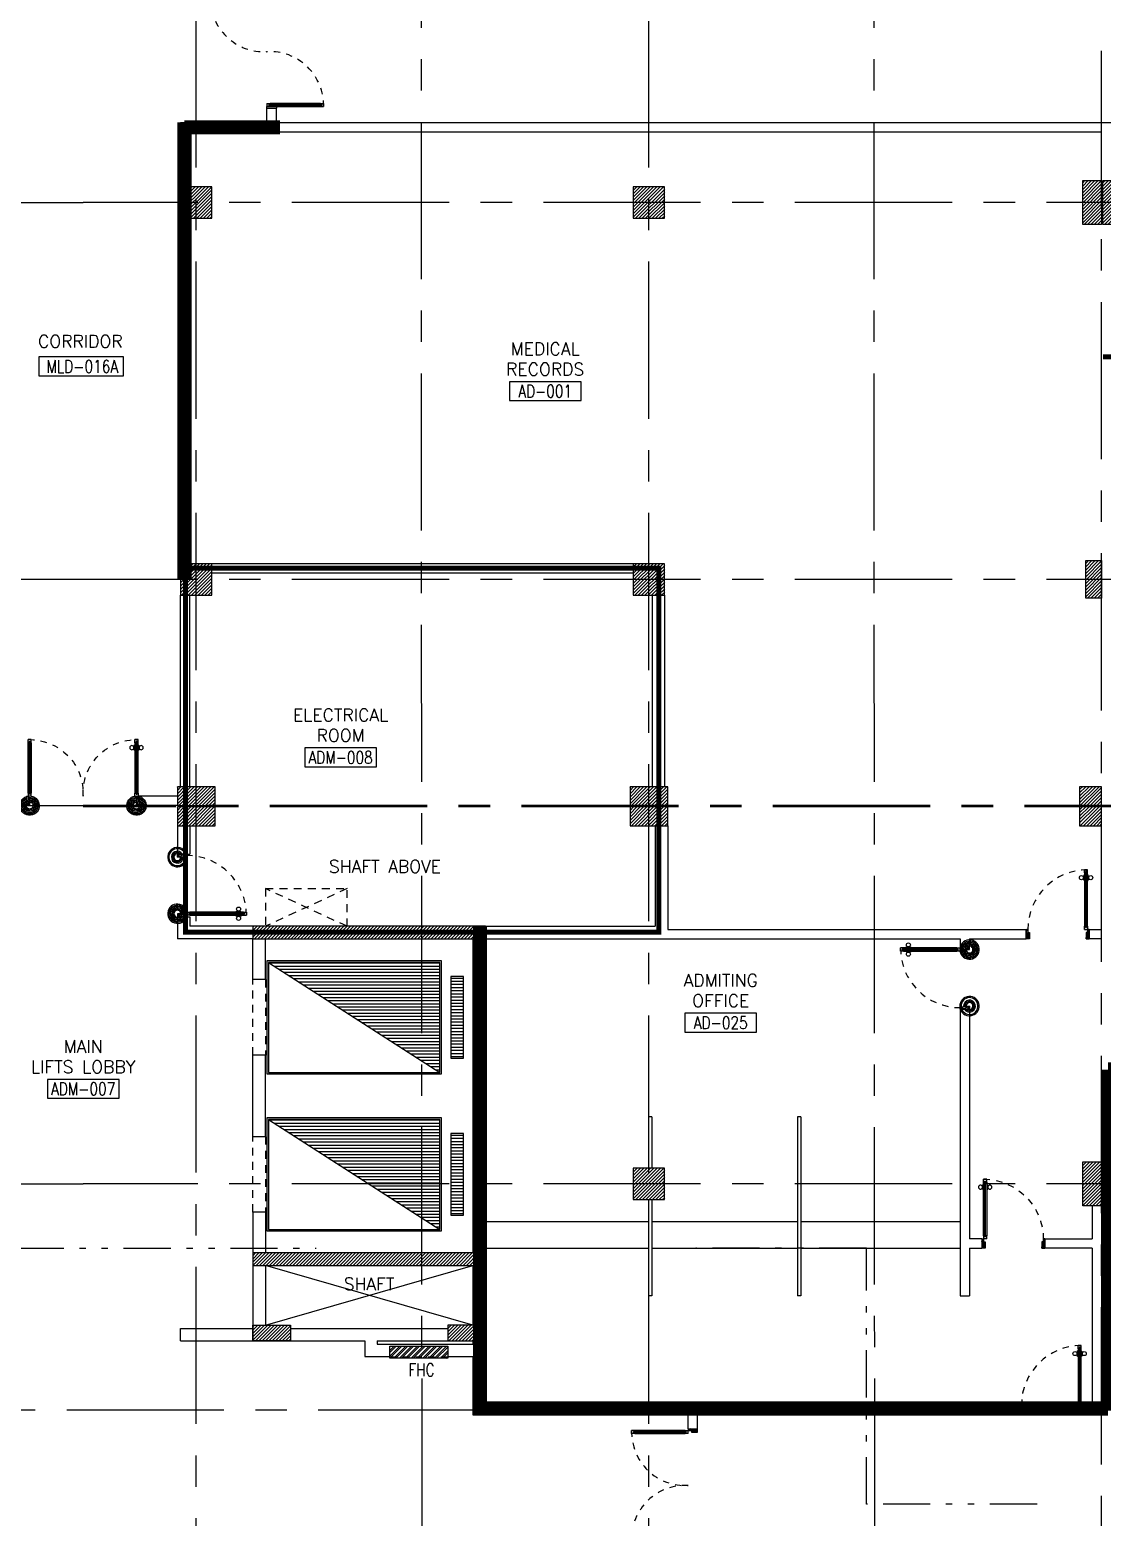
# Model space of a CAD drawing. Extents: x 417866.9 to 417960.2, y 43448 to 43538.2.
# Drawn here: x 417888.85 to 417905.91, y 43483.17 to 43506.84 of the extents above; entities that cross this region are included whole.
import ezdxf
from ezdxf.enums import TextEntityAlignment as Align

# ---------------------------------------------------------------- set-up
doc = ezdxf.new("R2010")
doc.units = 0
doc.header["$MEASUREMENT"] = 0
for name, pattern in [('2DASHES', [1.7, 0.75, -0.25, 0.1, -0.25, 0.1, -0.25]), ('CENTERX2', [4, 2.5, -0.5, 0.5, -0.5]), ('HIDDEN', [0.375, 0.25, -0.125]), ('HIDDEN2', [0.1875, 0.125, -0.0625])]:
    doc.linetypes.add(name, pattern=pattern)
doc.layers.get('0').update_dxf_attribs({"linetype": 'CONTINUOUS'})
for name, color, linetype in [('AXES', 11, 'CENTERX2'), ('COL', 2, 'CONTINUOUS'), ('DIM', 4, 'CONTINUOUS'), ('DOOR', 4, 'CONTINUOUS'), ('EJ', 8, 'CONTINUOUS'), ('FHC', 2, 'CONTINUOUS'), ('FireCompart', 7, 'HIDDEN'), ('firezone', 4, 'CONTINUOUS'), ('HAT', 8, 'CONTINUOUS'), ('HIDDEN', 9, 'HIDDEN2'), ('IND-ES-L', 6, '2DASHES'), ('LIFTS', 4, 'CONTINUOUS'), ('PART', 9, 'CONTINUOUS'), ('RM-BOX', 2, 'CONTINUOUS'), ('RM-NAME', 2, 'CONTINUOUS'), ('RM-NO', 2, 'CONTINUOUS'), ('SHAFT', 7, 'CONTINUOUS'), ('WALL', 3, 'CONTINUOUS')]:
    doc.layers.add(name, color=color, linetype=linetype)
doc.layers.get('DIM').off()
doc.layers.get('EJ').off()
doc.styles.add('ROMANS', font='ROMANS.shx', dxfattribs={"width": 0.6})
doc.styles.get("Standard").update_dxf_attribs({"font": 'TXT.shx'})
doc.linetypes.add('SMOKE', pattern='A,0.5,-0.2,["SMOKE",Standard,S=0.1,R=0,X=-0.1,Y=-0.05],-0.5', length=1.2)
pattern_1 = [(45, (417522.151385, 43455.963322), (-0.0265165043, 0.0265165043), [])]

# ---------------------------------------------------------------- blocks, each defined once
blk = doc.blocks.new('*X485')
at = {"color": 0}
for p, q in [((503899, 131750), (506612, 131750)), ((503977, 131700), (506612, 131700)), ((504055, 131650), (506612, 131650)), ((504132, 131600), (506612, 131600)), ((504210, 131550), (506612, 131550)), ((504288, 131500), (506612, 131500)), ((504366, 131450), (506612, 131450)), ((504444, 131400), (506612, 131400)), ((504522, 131350), (506612, 131350)), ((504600, 131300), (506612, 131300)), ((504677, 131250), (506612, 131250)), ((504755, 131200), (506612, 131200)), ((504833, 131150), (506612, 131150)), ((504911, 131100), (506612, 131100)), ((504989, 131050), (506612, 131050)), ((505067, 131000), (506612, 131000)), ((505145, 130950), (506612, 130950)), ((505222, 130900), (506612, 130900)), ((505300, 130850), (506612, 130850)), ((505378, 130800), (506612, 130800)), ((505456, 130750), (506612, 130750)), ((505534, 130700), (506612, 130700)), ((505612, 130650), (506612, 130650)), ((505690, 130600), (506612, 130600)), ((505767, 130550), (506612, 130550)), ((505845, 130500), (506612, 130500)), ((505923, 130450), (506612, 130450)), ((506001, 130400), (506612, 130400)), ((506079, 130350), (506612, 130350)), ((506157, 130300), (506612, 130300)), ((506235, 130250), (506612, 130250)), ((506312, 130200), (506612, 130200)), ((506390, 130150), (506612, 130150)), ((506468, 130100), (506612, 130100)), ((506546, 130050), (506612, 130050))]:
    blk.add_line(p, q, dxfattribs=at)
blk = doc.blocks.new('*X519')
at = {"color": 0}
for p, q in [((197839, 36035), (198015, 36211)), ((197839, 36088), (197962, 36211)), ((197839, 36141), (197909, 36211)), ((197839, 36194), (197856, 36211)), ((197868, 36011), (198068, 36211)), ((197921, 36011), (198121, 36211)), ((197974, 36011), (198174, 36211)), ((198027, 36011), (198227, 36211)), ((198080, 36011), (198280, 36211)), ((198133, 36011), (198333, 36211)), ((198186, 36011), (198386, 36211)), ((198239, 36011), (198439, 36211)), ((198292, 36011), (198492, 36211)), ((198345, 36011), (198545, 36211)), ((198398, 36011), (198598, 36211)), ((198451, 36011), (198651, 36211)), ((198504, 36011), (198704, 36211)), ((198557, 36011), (198757, 36211)), ((198610, 36011), (198810, 36211)), ((198663, 36011), (198863, 36211)), ((198716, 36011), (198916, 36211)), ((198769, 36011), (198969, 36211)), ((198822, 36011), (199022, 36211)), ((198875, 36011), (199075, 36211)), ((198928, 36011), (199128, 36211)), ((198981, 36011), (199181, 36211)), ((199034, 36011), (199234, 36211)), ((199088, 36011), (199288, 36211)), ((199141, 36011), (199341, 36211)), ((199194, 36011), (199394, 36211)), ((199247, 36011), (199447, 36211)), ((199300, 36011), (199500, 36211)), ((199353, 36011), (199553, 36211)), ((199406, 36011), (199606, 36211)), ((199459, 36011), (199659, 36211)), ((199512, 36011), (199712, 36211)), ((199565, 36011), (199765, 36211)), ((199618, 36011), (199818, 36211)), ((199671, 36011), (199871, 36211)), ((199724, 36011), (199924, 36211)), ((199777, 36011), (199977, 36211)), ((199830, 36011), (200030, 36211)), ((199883, 36011), (200083, 36211)), ((199936, 36011), (200136, 36211)), ((199989, 36011), (200189, 36211)), ((200042, 36011), (200242, 36211)), ((200095, 36011), (200295, 36211)), ((200148, 36011), (200348, 36211)), ((200201, 36011), (200401, 36211)), ((200254, 36011), (200454, 36211)), ((200307, 36011), (200507, 36211)), ((200360, 36011), (200560, 36211)), ((200413, 36011), (200613, 36211)), ((200466, 36011), (200666, 36211)), ((200519, 36011), (200719, 36211)), ((200572, 36011), (200772, 36211)), ((200625, 36011), (200825, 36211)), ((200678, 36011), (200878, 36211)), ((200732, 36011), (200932, 36211)), ((200785, 36011), (200985, 36211)), ((200838, 36011), (201038, 36211)), ((200891, 36011), (201091, 36211)), ((200944, 36011), (201144, 36211)), ((200997, 36011), (201197, 36211)), ((201050, 36011), (201250, 36211)), ((201103, 36011), (201303, 36211)), ((201156, 36011), (201356, 36211)), ((201209, 36011), (201409, 36211)), ((201262, 36011), (201462, 36211)), ((201315, 36011), (201515, 36211)), ((201368, 36011), (201539, 36182)), ((201421, 36011), (201539, 36129)), ((201474, 36011), (201539, 36076)), ((201527, 36011), (201539, 36023))]:
    blk.add_line(p, q, dxfattribs=at)
blk = doc.blocks.new('*X518')
at = {"color": 0}
for p, q in [((197839, 31209), (198041, 31411)), ((197839, 31262), (197988, 31411)), ((197839, 31315), (197935, 31411)), ((197839, 31368), (197882, 31411)), ((197894, 31211), (198094, 31411)), ((197947, 31211), (198147, 31411)), ((198000, 31211), (198200, 31411)), ((198053, 31211), (198253, 31411)), ((198106, 31211), (198306, 31411)), ((198159, 31211), (198359, 31411)), ((198212, 31211), (198412, 31411)), ((198265, 31211), (198465, 31411)), ((198318, 31211), (198518, 31411)), ((198371, 31211), (198571, 31411)), ((198424, 31211), (198624, 31411)), ((198477, 31211), (198677, 31411)), ((198530, 31211), (198730, 31411)), ((198583, 31211), (198783, 31411)), ((198636, 31211), (198836, 31411)), ((198689, 31211), (198889, 31411)), ((198742, 31211), (198942, 31411)), ((198795, 31211), (198995, 31411)), ((198848, 31211), (199048, 31411)), ((198901, 31211), (199101, 31411)), ((198954, 31211), (199154, 31411)), ((199007, 31211), (199207, 31411)), ((199060, 31211), (199260, 31411)), ((199114, 31211), (199314, 31411)), ((199167, 31211), (199367, 31411)), ((199220, 31211), (199420, 31411)), ((199273, 31211), (199473, 31411)), ((199326, 31211), (199526, 31411)), ((199379, 31211), (199579, 31411)), ((199432, 31211), (199632, 31411)), ((199485, 31211), (199685, 31411)), ((199538, 31211), (199738, 31411)), ((199591, 31211), (199791, 31411)), ((199644, 31211), (199844, 31411)), ((199697, 31211), (199897, 31411)), ((199750, 31211), (199950, 31411)), ((199803, 31211), (200003, 31411)), ((199856, 31211), (200056, 31411)), ((199909, 31211), (200109, 31411)), ((199962, 31211), (200162, 31411)), ((200015, 31211), (200215, 31411)), ((200068, 31211), (200268, 31411)), ((200121, 31211), (200321, 31411)), ((200174, 31211), (200374, 31411)), ((200227, 31211), (200427, 31411)), ((200280, 31211), (200480, 31411)), ((200333, 31211), (200533, 31411)), ((200386, 31211), (200586, 31411)), ((200439, 31211), (200639, 31411)), ((200492, 31211), (200692, 31411)), ((200545, 31211), (200745, 31411)), ((200598, 31211), (200798, 31411)), ((200651, 31211), (200851, 31411)), ((200704, 31211), (200904, 31411)), ((200758, 31211), (200958, 31411)), ((200811, 31211), (201011, 31411)), ((200864, 31211), (201064, 31411)), ((200917, 31211), (201117, 31411)), ((200970, 31211), (201170, 31411)), ((201023, 31211), (201223, 31411)), ((201076, 31211), (201276, 31411)), ((201129, 31211), (201329, 31411)), ((201182, 31211), (201382, 31411)), ((201235, 31211), (201435, 31411)), ((201288, 31211), (201488, 31411)), ((201341, 31211), (201539, 31409)), ((201394, 31211), (201539, 31356)), ((201447, 31211), (201539, 31303)), ((201500, 31211), (201539, 31250))]:
    blk.add_line(p, q, dxfattribs=at)
blk = doc.blocks.new('A$C272A55A0')
at = {"layer": 'DOOR', "color": 0, "linetype": 'ByBlock'}
for p, q in [((0, 900), (0, 1050)), ((50, 1050), (0, 1050)), ((25, 950), (50, 950)), ((25, 900), (25, 950)), ((50, 950), (50, 1050)), ((1750, 950), (1750, 1050)), ((1750, 1050), (1800, 1050)), ((1775, 950), (1750, 950)), ((1775, 900), (1775, 950)), ((1800, 1050), (1800, 900)), ((0, 900), (25, 900)), ((75, 900), (25, 900)), ((25, 850), (25, 900)), ((42, 850), (25, 850)), ((58, 870), (42, 870)), ((42, 870), (42, 850)), ((58, 850), (58, 870)), ((75, 850), (58, 850)), ((75, 900), (75, 850)), ((1725, 900), (1775, 900)), ((1725, 900), (1725, 850)), ((1725, 850), (1742, 850)), ((1742, 870), (1758, 870)), ((1742, 850), (1742, 870)), ((1758, 870), (1758, 850)), ((1758, 850), (1775, 850)), ((1800, 900), (1775, 900)), ((1775, 850), (1775, 900)), ((25, 50), (42, 50)), ((25, 50), (25, 0)), ((25, 0), (75, 0)), ((75, 0), (25, 0)), ((42, 50), (42, 30)), ((42, 30), (58, 30)), ((58, 50), (75, 50)), ((58, 50), (58, 30)), ((75, 50), (75, 0)), ((1718, 160), (1709, 160)), ((1709, 95), (1709, 160)), ((1718, 95), (1709, 95)), ((1725, 173), (1718, 173)), ((1718, 173), (1718, 83)), ((1718, 95), (1718, 160)), ((1725, 83), (1718, 83)), ((1742, 50), (1725, 50)), ((1725, 50), (1725, 0)), ((1775, 0), (1725, 0)), ((1725, 0), (1775, 0)), ((1742, 50), (1742, 30)), ((1758, 30), (1742, 30)), ((1775, 50), (1758, 50)), ((1758, 50), (1758, 30)), ((1775, 173), (1782, 173)), ((1775, 83), (1782, 83)), ((1775, 50), (1775, 0)), ((1782, 173), (1782, 83)), ((1782, 160), (1791, 160)), ((1782, 95), (1782, 160)), ((1782, 95), (1791, 95)), ((1791, 95), (1791, 160))]:
    blk.add_line(p, q, dxfattribs=at)
at = {"layer": 'DOOR', "color": 9, "linetype": 'ByBlock'}
for p, q in [((50, 1050), (0, 1010)), ((50, 1050), (0, 937)), ((50, 1050), (37, 950)), ((1750, 1050), (1800, 1010)), ((1750, 1050), (1800, 937)), ((1750, 1050), (1763, 950))]:
    blk.add_line(p, q, dxfattribs=at)
at = {"layer": 'DOOR', "linetype": 'ByBlock'}
for p, q in [((25, 850), (25, 50)), ((42, 850), (42, 50)), ((58, 850), (58, 50)), ((75, 50), (75, 850)), ((1725, 50), (1725, 850)), ((1742, 850), (1742, 50)), ((1758, 850), (1758, 50)), ((1775, 850), (1775, 50))]:
    blk.add_line(p, q, dxfattribs=at)
at = {"layer": 'DOOR', "color": 0, "linetype": 'ByBlock'}
for centre in [(1676, 128), (1824, 128)]:
    blk.add_circle(centre, 32.4, dxfattribs=at)
at = {"layer": 'DOOR', "color": 9, "linetype": 'ByBlock'}
for centre, radius, start, end in [((50, 1050), 54.4, 203.2074, 270), ((50, 1050), 74.4, 227.7764, 270), ((50, 1050), 94.4, 238.0182, 270), ((50, 1050), 114, 244.0838, 257.3774), ((50, 1050), 34.4, 180, 270), ((50, 1050), 14.4, 180, 270), ((1750, 1050), 14.4, 270, 0), ((1750, 1050), 34.4, 270, 0), ((1750, 1050), 54.4, 270, 336.7926), ((1750, 1050), 74.4, 270, 312.2236), ((1750, 1050), 94.4, 270, 301.9818), ((1750, 1050), 114, 282.6226, 295.9162), ((50, 1050), 134, 248.1598, 259.28), ((50, 1050), 154, 251.1053, 256.2858), ((1750, 1050), 134, 280.72, 291.8402), ((1750, 1050), 154, 283.7142, 288.8947)]:
    blk.add_arc(centre, radius, start, end, dxfattribs=at)
at = {"layer": 'DOOR', "linetype": 'HIDDEN', "ltscale": 0.5}
for centre, start, end in [((50, 851), 268.3174, 3.2965), ((1750, 851), 176.7035, 271.6826)]:
    blk.add_arc(centre, 851, start, end, dxfattribs=at)
at = {"layer": 'WALL', "linetype": 'ByBlock'}
blk.add_line((1800, 900), (1800, 1050), dxfattribs=at)
blk = doc.blocks.new('*X484')
at = {"color": 0}
for p, q in [((140176, 227700), (140376, 227700)), ((140176, 227650), (140376, 227650)), ((140176, 227600), (140376, 227600)), ((140176, 227550), (140376, 227550)), ((140176, 227500), (140376, 227500)), ((140176, 227450), (140376, 227450)), ((140176, 227400), (140376, 227400)), ((140176, 227350), (140376, 227350)), ((140176, 227300), (140376, 227300)), ((140176, 227250), (140376, 227250)), ((140176, 227200), (140376, 227200)), ((140176, 227150), (140376, 227150)), ((140176, 227100), (140376, 227100)), ((140176, 227050), (140376, 227050)), ((140176, 227000), (140376, 227000)), ((140176, 226950), (140376, 226950)), ((140176, 226900), (140376, 226900)), ((140176, 226850), (140376, 226850)), ((140176, 226800), (140376, 226800)), ((140176, 226750), (140376, 226750)), ((140176, 226700), (140376, 226700)), ((140176, 226650), (140376, 226650)), ((140176, 226600), (140376, 226600)), ((140176, 226550), (140376, 226550)), ((140176, 226500), (140376, 226500)), ((140176, 226450), (140376, 226450))]:
    blk.add_line(p, q, dxfattribs=at)
blk = doc.blocks.new('RM2')
at = {"layer": 'RM-NAME', "style": 'ROMANS'}
blk.add_text('SHAFT', height=200, dxfattribs=at).set_placement((0, 0), align=Align.MIDDLE)
blk = doc.blocks.new('COL50')
at = {"layer": 'COL'}
blk.add_lwpolyline([(-250, 250), (-250, -250), (250, -250), (250, 250)], close=True, dxfattribs=at)
blk = doc.blocks.new('*X517')
at = {"color": 0}
for p, q in [((203889, 32274), (204376, 32761)), ((203889, 32327), (204323, 32761)), ((203889, 32380), (204270, 32761)), ((203889, 32433), (204217, 32761)), ((203889, 32486), (204164, 32761)), ((203889, 32539), (204111, 32761)), ((203889, 32592), (204058, 32761)), ((203889, 32645), (204005, 32761)), ((203889, 32698), (203952, 32761)), ((203889, 32751), (203899, 32761)), ((203929, 32261), (204389, 32721)), ((203982, 32261), (204389, 32668)), ((204035, 32261), (204389, 32615)), ((204088, 32261), (204389, 32562)), ((204141, 32261), (204389, 32509)), ((204194, 32261), (204389, 32456)), ((204247, 32261), (204389, 32403)), ((204300, 32261), (204389, 32349)), ((204353, 32261), (204389, 32296))]:
    blk.add_line(p, q, dxfattribs=at)
blk = doc.blocks.new('RM1')
at = {"layer": 'RM-BOX'}
blk.add_lwpolyline([(570, -200), (-570, -200), (-570, -500), (570, -500)], close=True, dxfattribs=at)
at = {"layer": 'RM-NAME', "style": 'ROMANS'}
for tag, p in [('ROOMNAME1', (0, 324)), ('ROOMNAME2', (0, 0))]:
    blk.add_attdef(tag, text='', height=200, dxfattribs=at).set_placement(p, align=Align.MIDDLE)
at = {"layer": 'RM-NO', "style": 'ROMANS', "width": 0.8}
blk.add_attdef('ROOMNO', text='', height=200, dxfattribs=at).set_placement((0, -350), align=Align.MIDDLE)
blk = doc.blocks.new('*X524')
at = {"color": 0}
for p, q in [((196689, 41938), (197151, 42401)), ((196689, 41991), (197098, 42401)), ((196689, 42044), (197045, 42401)), ((196689, 42097), (196992, 42401)), ((196689, 42150), (196939, 42401)), ((196689, 42203), (196886, 42401)), ((196689, 42256), (196833, 42401)), ((196689, 42309), (196780, 42401)), ((196689, 42363), (196727, 42401)), ((196704, 41901), (197189, 42385)), ((196757, 41901), (197189, 42332)), ((196810, 41901), (197189, 42279)), ((196863, 41901), (197189, 42226)), ((196916, 41901), (197189, 42173)), ((196970, 41901), (197189, 42120)), ((197023, 41901), (197189, 42067)), ((197076, 41901), (197189, 42014)), ((197129, 41901), (197189, 41961)), ((197182, 41901), (197189, 41908))]:
    blk.add_line(p, q, dxfattribs=at)
blk = doc.blocks.new('*X525')
at = {"color": 0}
for p, q in [((203889, 41926), (204364, 42401)), ((203889, 41979), (204311, 42401)), ((203889, 42032), (204258, 42401)), ((203889, 42085), (204205, 42401)), ((203889, 42138), (204152, 42401)), ((203889, 42191), (204099, 42401)), ((203889, 42244), (204046, 42401)), ((203889, 42297), (203993, 42401)), ((203889, 42350), (203940, 42401)), ((203917, 41901), (204389, 42373)), ((203970, 41901), (204389, 42320)), ((204023, 41901), (204389, 42267)), ((204076, 41901), (204389, 42214)), ((204129, 41901), (204389, 42161)), ((204182, 41901), (204389, 42108)), ((204235, 41901), (204389, 42055)), ((204288, 41901), (204389, 42001)), ((204341, 41901), (204389, 41948))]:
    blk.add_line(p, q, dxfattribs=at)
blk = doc.blocks.new('*X527')
at = {"color": 0}
for p, q in [((203889, 47918), (204371, 48401)), ((203889, 47972), (204318, 48401)), ((203889, 48025), (204265, 48401)), ((203889, 48078), (204212, 48401)), ((203889, 48131), (204159, 48401)), ((203889, 48184), (204106, 48401)), ((203889, 48237), (204053, 48401)), ((203889, 48290), (204000, 48401)), ((203889, 48343), (203947, 48401)), ((203924, 47901), (204389, 48365)), ((203977, 47901), (204389, 48312)), ((204030, 47901), (204389, 48259)), ((204083, 47901), (204389, 48206)), ((204136, 47901), (204389, 48153)), ((204189, 47901), (204389, 48100)), ((204242, 47901), (204389, 48047)), ((204295, 47901), (204389, 47994)), ((204348, 47901), (204389, 47941))]:
    blk.add_line(p, q, dxfattribs=at)
blk = doc.blocks.new('*X553')
at = {"color": 0}
for p, q in [((84179, 47905), (84676, 48401)), ((84179, 47958), (84623, 48401)), ((84179, 48011), (84570, 48401)), ((84179, 48064), (84516, 48401)), ((84179, 48117), (84463, 48401)), ((84179, 48170), (84410, 48401)), ((84179, 48223), (84357, 48401)), ((84179, 48276), (84304, 48401)), ((84179, 48329), (84251, 48401)), ((84179, 48382), (84198, 48401)), ((84229, 47901), (84679, 48352)), ((84282, 47901), (84679, 48299)), ((84335, 47901), (84679, 48246)), ((84388, 47901), (84679, 48193)), ((84441, 47901), (84679, 48139)), ((84494, 47901), (84679, 48086)), ((84547, 47901), (84679, 48033)), ((84600, 47901), (84679, 47980)), ((84653, 47901), (84679, 47927))]:
    blk.add_line(p, q, dxfattribs=at)
blk = doc.blocks.new('C11')
at = {"layer": 'HAT'}
h = blk.add_hatch(dxfattribs=at)
h.set_pattern_fill('ANSI31', color=256, scale=300, style=0)
h.set_pattern_definition([(45, (-383765.23, -62181), (-26.5165043, 26.5165043), [])])
h.paths.add_polyline_path([(-20, 350), (-20, 700), (-320, 700), (-320, 350)])
h.paths.add_polyline_path([(-320, 0), (-20, 0), (-20, 350), (-320, 350)])
h = blk.add_hatch(dxfattribs=at)
h.set_pattern_fill('ANSI31', color=256, scale=300, style=0)
h.set_pattern_definition([(45, (-383445.23, -62181), (-26.5165043, 26.5165043), [])])
h.paths.add_polyline_path([(300, 350), (300, 700), (0, 700), (0, 350)])
h.paths.add_polyline_path([(0, 0), (300, 0), (300, 350), (0, 350)])
at = {"layer": 'COL'}
for points in [[(-20, 700), (-20, 0), (-320, 0), (-320, 700)], [(300, 700), (300, 0), (0, 0), (0, 700)]]:
    blk.add_lwpolyline(points, close=True, dxfattribs=at)
blk = doc.blocks.new('DOOR1000')
at = {"layer": 'DOOR', "color": 7, "linetype": 'ByBlock'}
for p, q in [((-150, 0), (0, 0)), ((-150, 0), (-150, -25)), ((0, -50), (-114, 0)), ((0, -50), (-40, 0)), ((0, -50), (0, 0)), ((-1100, -25), (-1100, -75)), ((-1100, -75), (-1100, -25)), ((-1050, -25), (-1100, -25)), ((-1050, -75), (-1100, -75)), ((-1070, -42), (-1070, -58)), ((-1050, -42), (-1070, -42)), ((-1050, -58), (-1070, -58)), ((-1050, -25), (-1050, -42)), ((-1050, -58), (-1050, -75)), ((-1018, -25), (-1018, -18)), ((-928, -18), (-1018, -18)), ((-1018, -75), (-1018, -82)), ((-928, -82), (-1018, -82)), ((-1005, -18), (-1005, -9)), ((-1005, -9), (-940, -9)), ((-1005, -18), (-940, -18)), ((-1005, -82), (-1005, -91)), ((-1005, -82), (-940, -82)), ((-1005, -91), (-940, -91)), ((-940, -18), (-940, -9)), ((-940, -82), (-940, -91)), ((-928, -25), (-928, -18)), ((-928, -75), (-928, -82)), ((-200, -25), (-150, -25)), ((-200, -42), (-200, -25)), ((-180, -42), (-200, -42)), ((-200, -58), (-180, -58)), ((-200, -75), (-200, -58)), ((-150, -75), (-200, -75)), ((-180, -58), (-180, -42)), ((-150, -25), (-100, -25)), ((-150, -75), (-150, -25)), ((-100, -25), (-100, -50)), ((0, -50), (-100, -37)), ((-100, -50), (0, -50)), ((-150, -975), (-100, -975)), ((-150, -1000), (-150, -975)), ((-150, -1000), (0, -1000)), ((0, -1000), (-150, -1000)), ((0, -950), (-114, -1000)), ((-100, -975), (-100, -950)), ((0, -950), (-100, -963)), ((-100, -950), (0, -950)), ((0, -950), (-40, -1000)), ((0, -950), (0, -1000))]:
    blk.add_line(p, q, dxfattribs=at)
at = {"layer": 'DOOR', "linetype": 'ByBlock'}
for p, q in [((-200, -25), (-1050, -25)), ((-200, -42), (-1050, -42)), ((-200, -58), (-1050, -58)), ((-1050, -75), (-200, -75))]:
    blk.add_line(p, q, dxfattribs=at)
at = {"layer": 'DOOR', "color": 7, "linetype": 'ByBlock'}
for centre in [(-973, 24), (-973, -124)]:
    blk.add_circle(centre, 32.4, dxfattribs=at)
for centre, radius, start, end in [((0, -50), 154, 161.1053, 166.2858), ((0, -50), 94.4, 148.0182, 180), ((0, -50), 134, 158.1598, 169.28), ((0, -50), 114, 154.0838, 167.3774), ((0, -50), 74.4, 137.7764, 180), ((0, -50), 54.4, 113.2074, 180), ((0, -50), 34.4, 90, 180), ((0, -50), 14.4, 90, 180), ((0, -950), 154, 193.7142, 198.8947), ((0, -950), 134, 190.72, 201.8402), ((0, -950), 94.4, 180, 211.9818), ((0, -950), 74.4, 180, 222.2236), ((0, -950), 54.4, 180, 246.7926), ((0, -950), 34.4, 180, 270), ((0, -950), 14.4, 180, 270)]:
    blk.add_arc(centre, radius, start, end, dxfattribs=at)
at = {"layer": 'DOOR', "linetype": 'HIDDEN', "ltscale": 0.5}
blk.add_arc((-150, -25), 950, 180, 270, dxfattribs=at)
blk = doc.blocks.new('fe-door')
at = {"layer": 'DOOR', "color": 0, "linetype": 'ByBlock'}
for p, q in [((-900, 1775), (-900, 1725)), ((-900, 1725), (-900, 1775)), ((-850, 1775), (-900, 1775)), ((-850, 1725), (-900, 1725)), ((-870, 1758), (-870, 1742)), ((-850, 1758), (-870, 1758)), ((-850, 1742), (-870, 1742)), ((-850, 1775), (-850, 1758)), ((-850, 1742), (-850, 1725)), ((-818, 1775), (-818, 1782)), ((-728, 1782), (-818, 1782)), ((-818, 1725), (-818, 1718)), ((-728, 1718), (-818, 1718)), ((-805, 1782), (-805, 1791)), ((-805, 1791), (-740, 1791)), ((-805, 1782), (-740, 1782)), ((-805, 1718), (-805, 1709)), ((-805, 1718), (-740, 1718)), ((-805, 1709), (-740, 1709)), ((-740, 1782), (-740, 1791)), ((-740, 1718), (-740, 1709)), ((-728, 1775), (-728, 1782)), ((-728, 1725), (-728, 1718)), ((-50, 1758), (-50, 1775)), ((-50, 1775), (0, 1775)), ((-30, 1758), (-50, 1758)), ((-50, 1725), (-50, 1742)), ((-50, 1742), (-30, 1742)), ((0, 1725), (-50, 1725)), ((-30, 1742), (-30, 1758)), ((150, 1800), (0, 1800)), ((0, 1800), (0, 1775)), ((0, 1725), (0, 1775)), ((0, 1775), (150, 1775)), ((150, 1775), (150, 1800)), ((0, 75), (0, 25)), ((0, 75), (50, 75)), ((0, 0), (0, 25)), ((0, 25), (50, 25)), ((150, 25), (0, 25)), ((0, 0), (150, 0)), ((30, 58), (30, 42)), ((50, 58), (30, 58)), ((30, 42), (50, 42)), ((50, 75), (50, 58)), ((50, 42), (50, 25)), ((150, 25), (150, 0)), ((850, 58), (850, 75)), ((850, 75), (900, 75)), ((850, 58), (870, 58)), ((850, 25), (850, 42)), ((850, 42), (870, 42)), ((850, 25), (900, 25)), ((870, 42), (870, 58)), ((900, 25), (900, 75)), ((900, 75), (900, 25))]:
    blk.add_line(p, q, dxfattribs=at)
at = {"layer": 'DOOR', "linetype": 'ByBlock'}
for p, q in [((-50, 1775), (-850, 1775)), ((-50, 1758), (-850, 1758)), ((-50, 1742), (-850, 1742)), ((-850, 1725), (-50, 1725)), ((850, 75), (50, 75)), ((50, 58), (850, 58)), ((50, 42), (850, 42)), ((50, 25), (850, 25))]:
    blk.add_line(p, q, dxfattribs=at)
at = {"layer": 'DOOR', "color": 0, "linetype": 'ByBlock'}
for centre in [(-773, 1824), (-773, 1676)]:
    blk.add_circle(centre, 32.4, dxfattribs=at)
at = {"layer": 'DOOR', "linetype": 'HIDDEN', "ltscale": 0.5}
for centre, start, end in [((-49, 1750), 178.3174, 273.2965), ((49, 50), 358.3174, 93.2965)]:
    blk.add_arc(centre, 851, start, end, dxfattribs=at)
at = {"layer": 'WALL'}
for p, q in [((0, 1800), (150, 1800)), ((0, 0), (150, 0))]:
    blk.add_line(p, q, dxfattribs=at)
at = {"layer": 'WALL', "linetype": 'ByBlock'}
blk.add_line((0, 1800), (150, 1800), dxfattribs=at)

msp = doc.modelspace()

# ---------------------------------------------------------------- hatches: boundary and pattern name
at = {"layer": 'FHC', "linetype": 'ByBlock', "ltscale": 0.3}
h = msp.add_hatch(dxfattribs=at)
h.set_pattern_fill('ANSI32', color=11, scale=175, style=0)
h.set_pattern_definition([(44.999998, (417662.380424, 43454.64832), (-0.046403885, 0.046403882), []), (44.999998, (417662.41136, 43454.64832), (-0.046403885, 0.046403882), [])])
h.paths.add_polyline_path([(417895.4966, 43485.6993), (417895.4966, 43485.8893), (417894.5766, 43485.8893), (417894.5766, 43485.6993)])
h.paths.add_polyline_path([(417894.364, 43485.2782), (417894.364, 43485.699), (417894.6265, 43485.699), (417894.6265, 43485.2782)], flags=9)
at = {"layer": 'HAT'}
h = msp.add_hatch(dxfattribs=at)
h.set_pattern_fill('ANSI31', color=256, scale=0.3, style=0)
h.set_pattern_definition(pattern_1)
h.paths.add_polyline_path([(417905.8966, 43498.3943), (417905.6466, 43498.3943), (417905.6466, 43498.0943), (417905.8966, 43498.0943)])
h.paths.add_polyline_path([(417905.8966, 43498.0943), (417905.6466, 43498.0943), (417905.6466, 43497.7943), (417905.8966, 43497.7943)])
h = msp.add_hatch(dxfattribs=at)
h.set_pattern_fill('ANSI31', color=256, scale=0.3, style=0)
h.set_pattern_definition([(45, (417532.951385, 43455.963322), (-0.0265165043, 0.0265165043), [])])
h.paths.add_polyline_path([(417891.4966, 43494.4943), (417891.4966, 43494.7943), (417891.1966, 43494.7943), (417891.1966, 43494.4943)])
h.paths.add_polyline_path([(417891.7966, 43494.4943), (417891.7966, 43494.7943), (417891.4966, 43494.7943), (417891.4966, 43494.4943)])
h = msp.add_hatch(dxfattribs=at)
h.set_pattern_fill('ANSI31', color=256, scale=0.3, style=0)
h.set_pattern_definition([(45, (417540.151385, 43455.963322), (-0.0265165043, 0.0265165043), [])])
h.paths.add_polyline_path([(417898.6966, 43494.4943), (417898.6966, 43494.7943), (417898.3966, 43494.7943), (417898.3966, 43494.4943)])
h.paths.add_polyline_path([(417898.9966, 43494.4943), (417898.9966, 43494.7943), (417898.6966, 43494.7943), (417898.6966, 43494.4943)])
h = msp.add_hatch(dxfattribs=at)
h.set_pattern_fill('ANSI31', color=256, scale=0.3, style=0)
h.set_pattern_definition(pattern_1)
h.paths.add_polyline_path([(417905.5466, 43494.4943), (417905.8966, 43494.4943), (417905.8966, 43494.7943), (417905.5466, 43494.7943)])
h = msp.add_hatch(dxfattribs=at)
h.set_pattern_fill('ANSI31', color=256, scale=0.3, style=0)
h.set_pattern_definition([(45, (417532.951385, 43455.643322), (-0.0265165043, 0.0265165043), [])])
h.paths.add_polyline_path([(417891.4966, 43494.1743), (417891.4966, 43494.4743), (417891.1966, 43494.4743), (417891.1966, 43494.1743)])
h.paths.add_polyline_path([(417891.7966, 43494.1743), (417891.7966, 43494.4743), (417891.4966, 43494.4743), (417891.4966, 43494.1743)])
h = msp.add_hatch(dxfattribs=at)
h.set_pattern_fill('ANSI31', color=256, scale=0.3, style=0)
h.set_pattern_definition([(45, (417540.151385, 43455.643322), (-0.0265165043, 0.0265165043), [])])
h.paths.add_polyline_path([(417898.6966, 43494.1743), (417898.6966, 43494.4743), (417898.3966, 43494.4743), (417898.3966, 43494.1743)])
h.paths.add_polyline_path([(417898.9966, 43494.1743), (417898.9966, 43494.4743), (417898.6966, 43494.4743), (417898.6966, 43494.1743)])
h = msp.add_hatch(dxfattribs=at)
h.set_pattern_fill('ANSI31', color=256, scale=0.3, style=0)
h.set_pattern_definition([(45, (417522.151385, 43455.643322), (-0.0265165043, 0.0265165043), [])])
h.paths.add_polyline_path([(417905.5466, 43494.1743), (417905.8966, 43494.1743), (417905.8966, 43494.4743), (417905.5466, 43494.4743)])
h = msp.add_hatch(dxfattribs=at)
h.set_pattern_fill('ANSI31', color=256, scale=0.3, style=0)
h.set_pattern_definition([(45, (417480.111385, 43455.963322), (-0.0265165043, 0.0265165043), [])])
h.paths.add_polyline_path([(417892.9966, 43486.2229), (417892.3966, 43486.2229), (417892.3966, 43485.9743), (417892.9966, 43485.9743)])
h.paths.add_polyline_path([(417896.0966, 43486.2229), (417895.4966, 43486.2229), (417895.4966, 43485.9743), (417896.0966, 43485.9743)])

# ---------------------------------------------------------------- linework, layer by layer
at = {"layer": 'AXES'}
for p, q in [((417891.4966, 43448.6529), (417891.4966, 43537.5491)), ((417898.6966, 43448.6529), (417898.6966, 43537.5491)), ((417905.8966, 43460.01), (417905.8966, 43537.1991)), ((417895.0966, 43466.8743), (417895.0678, 43525.6943)), ((417902.2966, 43466.8743), (417902.2678, 43525.6943)), ((417867.6171, 43504.0943), (417889.6966, 43504.0943)), ((417959.5194, 43504.0943), (417889.6966, 43504.0943)), ((417889.6966, 43498.0943), (417867.6171, 43498.0943)), ((417959.5194, 43498.0943), (417889.6966, 43498.0943)), ((417867.6171, 43494.4943), (417889.6966, 43494.4943)), ((417959.1694, 43494.4943), (417889.6966, 43494.4943)), ((417959.1694, 43494.4743), (417889.6966, 43494.4743)), ((417867.6171, 43488.4743), (417889.6966, 43488.4743)), ((417959.5194, 43488.4743), (417889.6966, 43488.4743)), ((417947.9366, 43484.8743), (417873.4766, 43484.8743))]:
    msp.add_line(p, q, dxfattribs=at)
at = {"layer": 'COL', "color": 2, "linetype": 'ByBlock'}
for p, q in [((417892.3966, 43486.2257), (417892.3966, 43485.9743)), ((417896.0966, 43486.2257), (417896.0966, 43485.9743))]:
    msp.add_line(p, q, dxfattribs=at)
at = {"layer": 'COL'}
for points in [[(417891.2466, 43498.3443), (417891.2466, 43497.8443), (417891.7466, 43497.8443), (417891.7466, 43498.3443)], [(417905.8966, 43498.3943), (417905.8966, 43497.7943), (417905.6466, 43497.7943), (417905.6466, 43498.3943)], [(417891.7966, 43494.7943), (417891.1966, 43494.7943), (417891.1966, 43494.4943), (417891.7966, 43494.4943)], [(417898.9966, 43494.7943), (417898.3966, 43494.7943), (417898.3966, 43494.4943), (417898.9966, 43494.4943)], [(417905.5466, 43494.7943), (417905.5466, 43494.4943), (417905.8966, 43494.4943), (417905.8966, 43494.7943)], [(417891.7966, 43494.4743), (417891.1966, 43494.4743), (417891.1966, 43494.1743), (417891.7966, 43494.1743)], [(417898.9966, 43494.4743), (417898.3966, 43494.4743), (417898.3966, 43494.1743), (417898.9966, 43494.1743)], [(417905.5466, 43494.4743), (417905.5466, 43494.1743), (417905.8966, 43494.1743), (417905.8966, 43494.4743)], [(417892.3966, 43492.5743), (417892.3966, 43492.3743), (417896.0966, 43492.3743), (417896.0966, 43492.5743)], [(417892.3966, 43487.3743), (417892.3966, 43487.1743), (417896.0966, 43487.1743), (417896.0966, 43487.3743)]]:
    msp.add_lwpolyline(points, close=True, dxfattribs=at)
at = {"layer": 'COL', "color": 2, "linetype": 'ByBlock'}
for points in [[(417892.3966, 43486.2243), (417892.9966, 43486.2243), (417892.9966, 43485.9743), (417892.3966, 43485.9743)], [(417896.0966, 43486.2243), (417895.4966, 43486.2243), (417895.4966, 43485.9743), (417896.0966, 43485.9743)]]:
    msp.add_lwpolyline(points, close=True, dxfattribs=at)
at = {"layer": 'FHC', "linetype": 'ByBlock', "ltscale": 0.3}
for p, q in [((417894.5766, 43485.8893), (417895.4966, 43485.8893)), ((417894.5766, 43485.6993), (417894.5766, 43485.8893)), ((417895.4966, 43485.6993), (417894.5766, 43485.6993)), ((417895.4966, 43485.8893), (417895.4966, 43485.6993))]:
    msp.add_line(p, q, dxfattribs=at)
at = {"layer": 'FHC', "color": 250, "linetype": 'HIDDEN', "ltscale": 0.25}
msp.add_line((417894.5868, 43485.7227), (417895.4888, 43485.7227), dxfattribs=at)
at = {"layer": 'FireCompart', "const_width": 0.08}
msp.add_lwpolyline([(417905.9166, 43501.6399), (417907.5669, 43501.6399)], dxfattribs=at)
msp.add_lwpolyline([(417891.3248, 43492.4801), (417891.3248, 43498.2717), (417898.8556, 43498.2717), (417898.8556, 43492.4801), (417891.3248, 43492.4801)], close=True, dxfattribs=at)
at = {"layer": 'firezone', "linetype": 'SMOKE', "const_width": 0.225}
for points in [[(417891.3098, 43498.0943), (417891.3098, 43505.3693)], [(417891.3098, 43505.2919), (417892.8287, 43505.2919)], [(417896.0091, 43484.7993), (417896.0091, 43492.5743)], [(417905.9995, 43490.2944), (417915.5624, 43490.2944)], [(417905.9995, 43484.8743), (417905.9995, 43490.2944)], [(417896.0295, 43484.8991), (417905.9995, 43484.8991)]]:
    msp.add_lwpolyline(points, dxfattribs=at)
at = {"layer": 'HIDDEN'}
for p, q in [((417892.5966, 43493.1743), (417893.8966, 43493.1743)), ((417893.8966, 43492.5743), (417892.5966, 43493.1743)), ((417893.8966, 43493.1743), (417892.5966, 43492.5743)), ((417892.5966, 43493.1743), (417892.5966, 43492.5743)), ((417893.8966, 43492.5743), (417893.8966, 43493.1743)), ((417892.3966, 43490.5243), (417892.3966, 43491.7243)), ((417892.5966, 43491.7243), (417892.5966, 43490.5243)), ((417892.3966, 43488.0243), (417892.3966, 43489.2243)), ((417892.5966, 43489.2243), (417892.5966, 43488.0243))]:
    msp.add_line(p, q, dxfattribs=at)
at = {"layer": 'IND-ES-L'}
msp.add_line((417886.94, 43487.4504), (417893.4028, 43487.4504), dxfattribs=at)
msp.add_lwpolyline([(417904.8712, 43483.3754), (417902.156, 43483.3754), (417902.156, 43487.4504), (417899.4408, 43487.4504)], dxfattribs=at)
at = {"layer": 'LIFTS'}
for p, q in [((417892.6466, 43491.9993), (417895.3716, 43490.2493)), ((417892.6466, 43489.4993), (417895.3716, 43487.7493))]:
    msp.add_line(p, q, dxfattribs=at)
for points in [[(417892.6216, 43490.2243), (417895.3966, 43490.2243), (417895.3966, 43492.0243), (417892.6216, 43492.0243)], [(417892.6466, 43490.2493), (417895.3716, 43490.2493), (417895.3716, 43491.9993), (417892.6466, 43491.9993)], [(417895.5466, 43490.4743), (417895.7466, 43490.4743), (417895.7466, 43491.7743), (417895.5466, 43491.7743)], [(417892.6216, 43489.5243), (417892.6216, 43487.7243), (417895.3966, 43487.7243), (417895.3966, 43489.5243)], [(417892.6466, 43489.4993), (417892.6466, 43487.7493), (417895.3716, 43487.7493), (417895.3716, 43489.4993)], [(417895.5466, 43487.9743), (417895.7466, 43487.9743), (417895.7466, 43489.2743), (417895.5466, 43489.2743)]]:
    msp.add_lwpolyline(points, close=True, dxfattribs=at)
at = {"layer": 'PART'}
for p, q in [((417898.6908, 43489.5436), (417898.6908, 43488.7243)), ((417898.7408, 43489.5436), (417898.6908, 43489.5436)), ((417898.7408, 43489.5436), (417898.7408, 43488.7243)), ((417901.0623, 43489.5436), (417901.0623, 43486.6937)), ((417901.1123, 43489.5436), (417901.0623, 43489.5436)), ((417901.1123, 43489.5436), (417901.1123, 43486.6937)), ((417898.6908, 43488.2243), (417898.6908, 43486.6937)), ((417898.7408, 43488.2243), (417898.7408, 43486.6937)), ((417896.0966, 43487.8743), (417898.6908, 43487.8743)), ((417898.7408, 43487.8743), (417901.0623, 43487.8743)), ((417901.1123, 43487.8743), (417903.6466, 43487.8743)), ((417896.0966, 43487.4493), (417898.6908, 43487.4493)), ((417898.7408, 43487.4493), (417901.0623, 43487.4493)), ((417901.1123, 43487.4493), (417903.6466, 43487.4493)), ((417898.7408, 43486.6937), (417898.6908, 43486.6937)), ((417901.1123, 43486.6937), (417901.0623, 43486.6937))]:
    msp.add_line(p, q, dxfattribs=at)
at = {"layer": 'RM-BOX'}
msp.add_lwpolyline([(417890.3406, 43501.635), (417888.9908, 43501.635), (417888.9908, 43501.335), (417890.3406, 43501.335)], close=True, dxfattribs=at)
at = {"layer": 'SHAFT'}
for p, q in [((417895.8966, 43486.2243), (417892.5966, 43487.1743)), ((417892.5966, 43486.2243), (417895.8966, 43487.1743))]:
    msp.add_line(p, q, dxfattribs=at)
at = {"layer": 'WALL'}
for p, q in [((417892.6216, 43505.3693), (417892.6216, 43505.5943)), ((417892.6216, 43505.5943), (417892.7716, 43505.5943)), ((417892.7716, 43505.3693), (417892.7716, 43505.5943)), ((417891.2466, 43504.3443), (417891.2466, 43505.3693)), ((417891.2466, 43505.3693), (417892.6216, 43505.3693)), ((417891.2466, 43504.3443), (417891.2466, 43505.3693)), ((417891.2466, 43505.3693), (417892.0966, 43505.3693)), ((417892.7716, 43505.3693), (417906.0666, 43505.3693)), ((417905.8966, 43504.3443), (417905.8966, 43505.3693)), ((417891.3966, 43505.2193), (417905.8966, 43505.2193)), ((417891.3966, 43504.3443), (417891.3966, 43505.2193)), ((417891.3966, 43504.3443), (417891.3966, 43505.2193)), ((417891.2466, 43498.3443), (417891.2466, 43503.8443)), ((417891.2466, 43498.3443), (417891.2466, 43503.8443)), ((417891.3966, 43498.3443), (417891.3966, 43503.8443)), ((417898.4466, 43498.3443), (417891.7466, 43498.3443)), ((417898.4466, 43498.1943), (417891.7466, 43498.1943)), ((417891.2466, 43494.7943), (417891.2466, 43497.8443)), ((417891.3966, 43496.4743), (417891.3966, 43497.8443)), ((417891.3966, 43494.7943), (417891.3966, 43497.8443)), ((417898.7466, 43497.8443), (417898.7466, 43494.7943)), ((417898.9466, 43497.8443), (417898.9466, 43494.7943)), ((417891.1966, 43494.6443), (417890.5966, 43494.6443)), ((417890.5966, 43494.6443), (417890.5966, 43494.4943)), ((417890.5966, 43494.6443), (417890.5966, 43494.4943)), ((417891.2466, 43494.4943), (417890.5966, 43494.4943)), ((417891.2466, 43494.4943), (417890.5966, 43494.4943)), ((417891.1966, 43494.1743), (417891.1966, 43493.7243)), ((417891.3966, 43494.1743), (417891.3966, 43493.7243)), ((417898.7966, 43494.1743), (417898.7966, 43492.5743)), ((417898.9966, 43494.1743), (417898.9966, 43492.5243)), ((417891.1966, 43493.7243), (417891.3966, 43493.7243)), ((417891.1966, 43492.7243), (417891.1966, 43492.3743)), ((417891.1966, 43492.7243), (417891.3966, 43492.7243)), ((417891.3966, 43492.7243), (417891.3966, 43492.5743)), ((417892.3966, 43492.5743), (417891.3966, 43492.5743)), ((417893.8941, 43492.5743), (417891.7941, 43492.5743)), ((417896.0966, 43492.5743), (417898.7966, 43492.5743)), ((417892.3966, 43492.3743), (417891.1966, 43492.3743)), ((417892.3966, 43491.7243), (417892.3966, 43492.3743)), ((417892.5966, 43491.7243), (417892.5966, 43492.3743)), ((417895.8966, 43492.3743), (417895.8966, 43487.3743)), ((417896.0966, 43492.3743), (417896.0966, 43487.3743)), ((417896.0966, 43492.3743), (417903.6466, 43492.3743)), ((417898.9966, 43492.5243), (417904.6989, 43492.5243)), ((417903.6466, 43492.3743), (417903.6466, 43492.2539)), ((417903.6466, 43492.3743), (417903.6466, 43492.2539)), ((417903.7966, 43492.3743), (417903.7966, 43492.2539)), ((417903.7966, 43492.3743), (417904.6989, 43492.3743)), ((417903.7966, 43492.3743), (417903.7966, 43492.2539)), ((417904.6989, 43492.5243), (417904.6989, 43492.3743)), ((417905.6989, 43492.5243), (417905.6989, 43492.3743)), ((417905.6989, 43492.5243), (417905.8966, 43492.5243)), ((417905.6989, 43492.5243), (417905.799, 43492.5243)), ((417905.8966, 43492.3743), (417905.6989, 43492.3743)), ((417903.6466, 43492.2539), (417903.7966, 43492.2539)), ((417892.5966, 43491.7243), (417892.3966, 43491.7243)), ((417903.6466, 43491.2539), (417903.7966, 43491.2539)), ((417903.6466, 43491.2539), (417903.6466, 43486.6933)), ((417903.7966, 43491.2539), (417903.7966, 43487.5993)), ((417892.5966, 43490.5243), (417892.3966, 43490.5243)), ((417892.3966, 43489.2243), (417892.3966, 43490.5243)), ((417892.5966, 43489.2243), (417892.5966, 43490.5243)), ((417892.5966, 43489.2243), (417892.3966, 43489.2243)), ((417905.7466, 43488.1243), (417905.7466, 43487.5993)), ((417905.8966, 43488.2243), (417905.8966, 43484.7993)), ((417892.5966, 43488.0243), (417892.3966, 43488.0243)), ((417892.3966, 43488.0243), (417892.3966, 43487.3743)), ((417892.5966, 43488.0243), (417892.5966, 43487.3743)), ((417903.9943, 43487.5993), (417903.7966, 43487.5993)), ((417903.9943, 43487.5993), (417903.8943, 43487.5993)), ((417903.9943, 43487.5993), (417903.9943, 43487.4493)), ((417904.9943, 43487.5993), (417904.9943, 43487.4493)), ((417904.9943, 43487.5993), (417904.9943, 43487.4493)), ((417904.9943, 43487.5993), (417905.7466, 43487.5993)), ((417904.9943, 43487.5993), (417905.0943, 43487.5993)), ((417903.7966, 43487.4493), (417903.9943, 43487.4493)), ((417903.7966, 43487.4493), (417903.7966, 43486.6933)), ((417905.7466, 43487.4493), (417904.9943, 43487.4493)), ((417905.7466, 43487.4493), (417905.7466, 43484.9493)), ((417892.3966, 43487.1743), (417892.3966, 43486.1743)), ((417892.5966, 43487.1743), (417892.5966, 43486.2243)), ((417895.8966, 43487.1743), (417895.8966, 43486.2243)), ((417896.0966, 43487.1743), (417896.0966, 43484.9493)), ((417903.6466, 43486.6933), (417903.7966, 43486.6933)), ((417896.0966, 43486.4493), (417896.0966, 43484.9493)), ((417891.2466, 43485.9743), (417891.2466, 43486.1743)), ((417891.2466, 43486.1743), (417892.3966, 43486.1743)), ((417891.2466, 43486.1743), (417892.0966, 43486.1743)), ((417891.2466, 43485.9743), (417891.2466, 43486.1743)), ((417892.9966, 43486.1743), (417895.4966, 43486.1743)), ((417891.2466, 43485.9743), (417894.1766, 43485.9743)), ((417894.1766, 43485.9743), (417894.1766, 43485.7243)), ((417894.3766, 43485.9743), (417894.3766, 43485.9243)), ((417894.3766, 43485.9743), (417895.8966, 43485.9743)), ((417895.8966, 43485.9743), (417895.8966, 43485.9243)), ((417894.1766, 43485.7243), (417894.5766, 43485.7243)), ((417894.3766, 43485.9243), (417895.8966, 43485.9243)), ((417895.4966, 43485.7243), (417895.8966, 43485.7243)), ((417895.8966, 43485.7243), (417895.8966, 43484.7993)), ((417895.8966, 43484.7993), (417899.3216, 43484.7993)), ((417896.0966, 43484.9493), (417904.5966, 43484.9493)), ((417899.3216, 43484.5743), (417899.3216, 43484.7993)), ((417899.4716, 43484.7993), (417904.5966, 43484.7993)), ((417899.4716, 43484.5743), (417899.4716, 43484.7993)), ((417904.5966, 43484.9493), (417904.5966, 43484.7993)), ((417904.5966, 43484.9493), (417904.5966, 43484.7993)), ((417905.5966, 43484.7993), (417905.5966, 43484.9493)), ((417905.5966, 43484.9493), (417905.7466, 43484.9493)), ((417905.5966, 43484.9493), (417905.5966, 43484.7993)), ((417905.5966, 43484.9493), (417905.6967, 43484.9493)), ((417905.5966, 43484.7993), (417905.8966, 43484.7993)), ((417899.3216, 43484.5743), (417899.4716, 43484.5743))]:
    msp.add_line(p, q, dxfattribs=at)

# ---------------------------------------------------------------- block references
at = {"layer": 'COL', "xscale": 0.001000000047497451, "yscale": 0.0009999999892897904, "zscale": 0.001}
for p in [(417891.4966, 43504.0943), (417898.6966, 43504.0943), (417898.6966, 43498.0943), (417898.6966, 43488.4743)]:
    msp.add_blockref('COL50', p, dxfattribs=at)
at = {"layer": 'DIM', "xscale": 0.001000000047497451, "yscale": 0.0009999999892897904, "zscale": 0.001}
msp.add_blockref('fe-door', (417892.6216, 43505.5943), dxfattribs=at)
at = {"layer": 'DOOR', "color": 0, "yscale": 0.0009999999892897904, "zscale": 0.001}
for p, xscale, rotation in [((417888.7966, 43495.5447), -0.001000000047497451, 180), ((417898.4213, 43484.5743), 0.0009999999892897904, 270)]:
    msp.add_blockref('A$C272A55A0', p, dxfattribs=dict(at, xscale=xscale, rotation=rotation))
at = {"layer": 'DOOR', "yscale": 0.0009999999892897904, "zscale": 0.001}
for p, xscale, rotation in [((417891.1966, 43492.7243), 0.001000000047497451, 180), ((417905.6989, 43492.3743), 0.0009999999892897904, 270), ((417903.9943, 43487.4493), -0.0009999999892897904, 90), ((417905.5966, 43484.7993), 0.0009999999892897904, 270)]:
    msp.add_blockref('DOOR1000', p, dxfattribs=dict(at, xscale=xscale, rotation=rotation))
at = {"layer": 'DOOR', "xscale": 0.001000000047497451, "yscale": 0.0009999999892897904, "zscale": 0.001}
msp.add_blockref('DOOR1000', (417903.7966, 43492.2539), dxfattribs=at)
at = {"layer": 'EJ', "color": 2, "linetype": 'ByBlock', "xscale": 0.001000000047497451, "yscale": 0.0009999999892897904, "zscale": 0.001}
for p in [(417905.9166, 43503.7443), (417905.9166, 43488.1243)]:
    msp.add_blockref('C11', p, dxfattribs=at)
at = {"layer": 'EJ', "xscale": 0.001000000047497451, "yscale": 0.0009999999892897904, "zscale": 0.001}
msp.add_blockref('RM2', (417894.2466, 43486.8812), dxfattribs=at)
at = {"layer": 'HAT', "xscale": 0.001000000047497451, "yscale": 0.0009999999892897904, "zscale": 0.001}
for name, p in [('*X553', (417807.0674, 43455.9433)), ('*X527', (417694.5581, 43455.9433)), ('*X524', (417694.5581, 43455.9433)), ('*X525', (417694.5581, 43455.9433)), ('*X519', (417694.5581, 43456.3662)), ('*X517', (417694.5581, 43455.9633)), ('*X518', (417694.5581, 43455.9633))]:
    msp.add_blockref(name, p, dxfattribs=at)
for p, values in [((417897.0468, 43501.4406), {'ROOMNO': 'AD-001', 'ROOMNAME2': 'RECORDS', 'ROOMNAME1': 'MEDICAL'}), ((417899.8387, 43491.3894), {'ROOMNO': 'AD-025', 'ROOMNAME2': 'OFFICE', 'ROOMNAME1': 'ADMITING'}), ((417889.6983, 43490.3368), {'ROOMNO': 'ADM-007', 'ROOMNAME2': 'LIFTS LOBBY', 'ROOMNAME1': 'MAIN'})]:
    msp.add_blockref('RM1', p, dxfattribs=at).add_auto_attribs(values)
at = {"layer": 'LIFTS', "color": 8, "xscale": 0.001000000047497451, "yscale": 0.0009999999892897904, "zscale": 0.001}
for name, p in [('*X485', (417388.7597, 43360.2416)), ('*X484', (417755.3701, 43264.0505)), ('*X485', (417388.7597, 43357.7416)), ('*X484', (417755.3701, 43261.5505))]:
    msp.add_blockref(name, p, dxfattribs=at)
at = {"layer": 'WALL', "xscale": 0.001000000047497451, "yscale": 0.0009999999892897904, "zscale": 0.001}
msp.add_blockref('RM1', (417893.7926, 43495.6125), dxfattribs=at).add_auto_attribs({'ROOMNO': 'ADM-008', 'ROOMNAME2': 'ROOM', 'ROOMNAME1': 'ELECTRICAL'})

# ---------------------------------------------------------------- texts
at = {"layer": 'FHC', "style": 'ROMANS', "width": 0.8}
msp.add_text('FHC', height=0.2, dxfattribs=at).set_placement((417894.8702, 43485.4151))
at = {"layer": 'RM-NAME', "style": 'ROMANS'}
for s, p in [('CORRIDOR', (417889.6529, 43501.8843)), ('SHAFT ABOVE', (417894.4978, 43493.5268))]:
    msp.add_text(s, height=0.2, dxfattribs=at).set_placement(p, align=Align.MIDDLE)
at = {"layer": 'RM-NO', "style": 'ROMANS', "width": 0.8}
msp.add_attdef('MLD-016A', text='H0-A00', height=0.2, dxfattribs=at).set_placement((417889.6847, 43501.4846), align=Align.MIDDLE)

doc.saveas('drawing.dxf')
